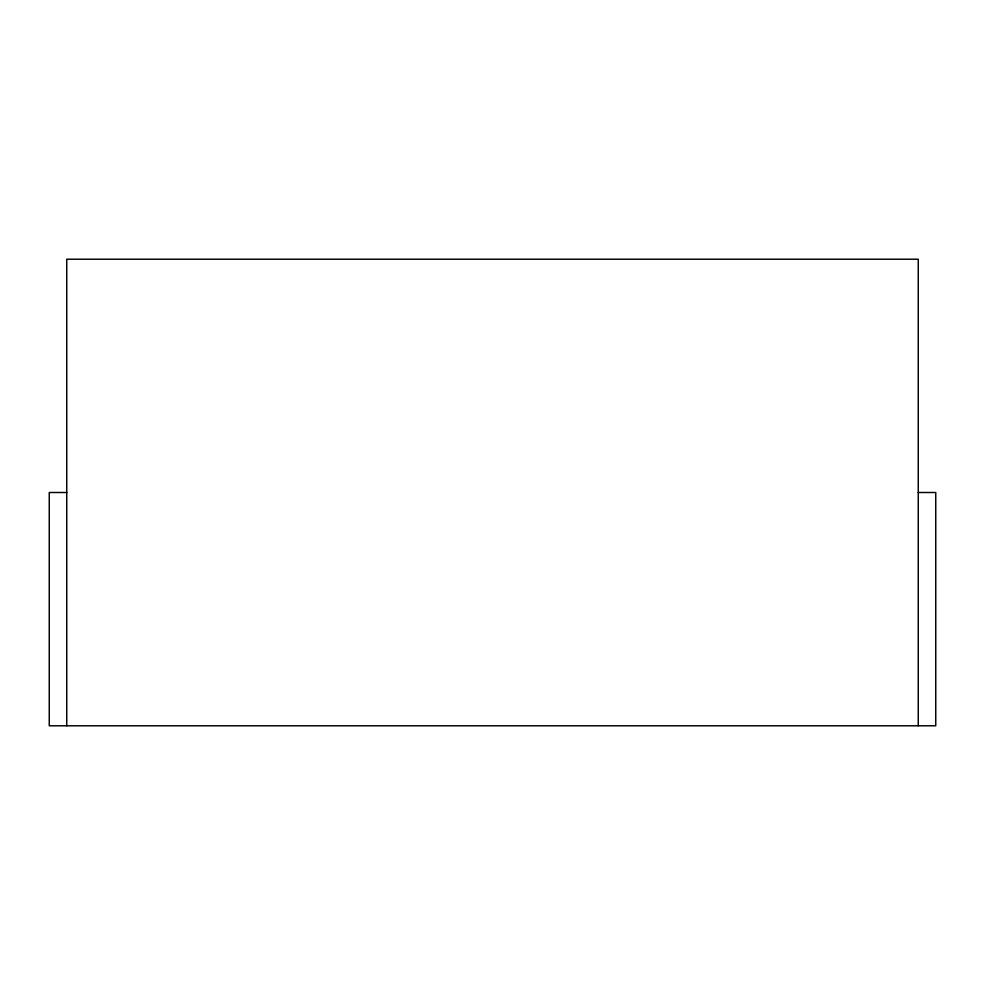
<?xml version="1.0" encoding="UTF-8"?>
<svg xmlns="http://www.w3.org/2000/svg" width="985" height="985" viewBox="0 0 985 985"><rect width="100%" height="100%" fill="white"/><g stroke="black" fill="none" stroke-linecap="round" stroke-linejoin="round"><path stroke-width="1.48" d="M66.746 492.5L49.25 492.5L49.25 725.785L935.75 725.785L935.75 492.5L918.254 492.5M918.254 725.785L918.254 259.215L66.746 259.215L66.746 725.785"/></g></svg>
